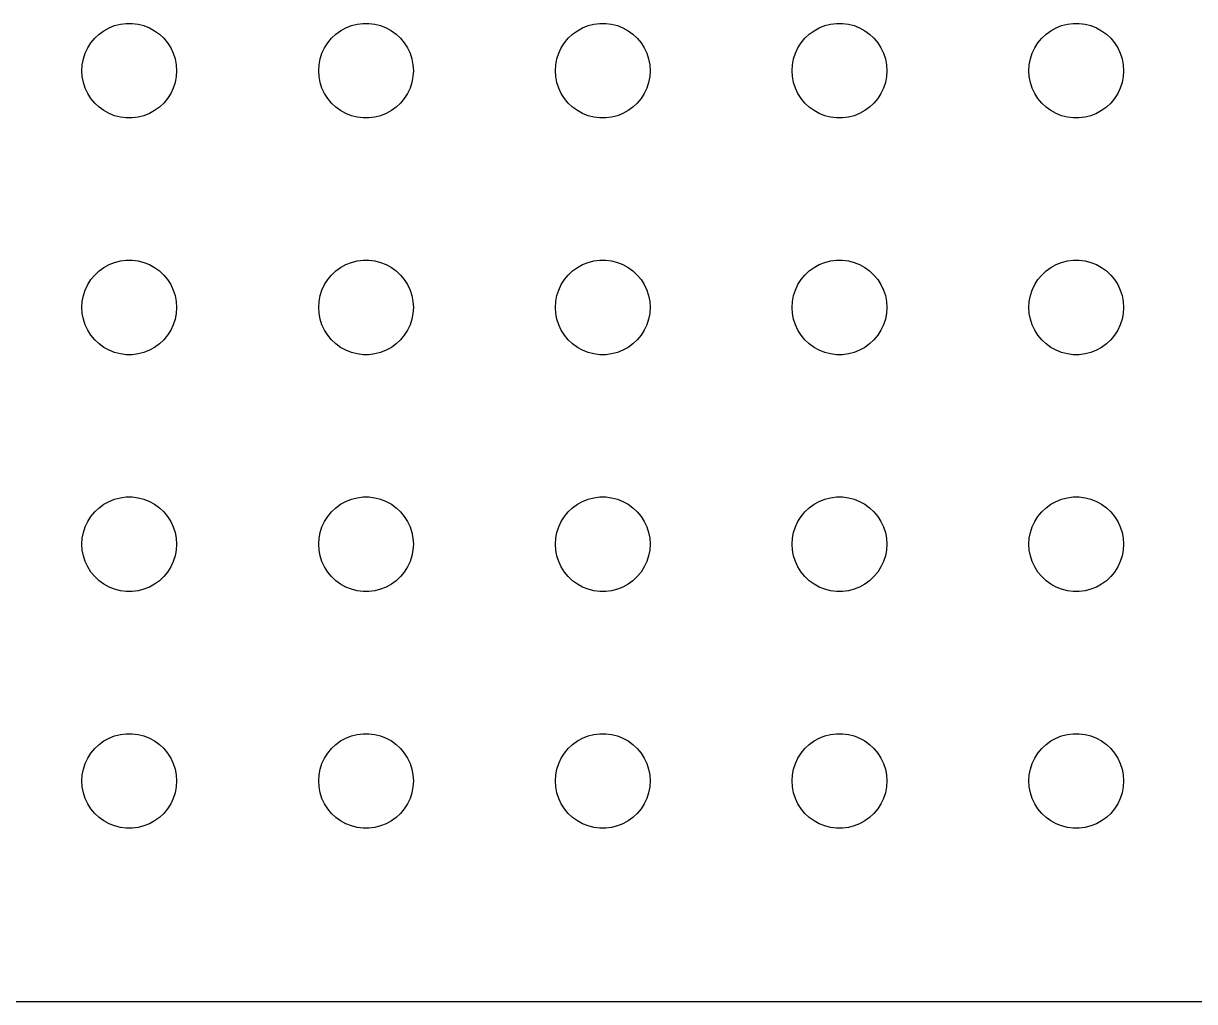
# Model space of a CAD drawing. Header units: metres. Extents: x -150 to 150, y -149 to 149.
# Drawn here: x -40.85 to -3.75, y -149.49 to -118.5 of the extents above; entities that cross this region are included whole.
import ezdxf

# ---------------------------------------------------------------- set-up
doc = ezdxf.new("R2010")
doc.units = ezdxf.units.M

msp = doc.modelspace()

# ---------------------------------------------------------------- linework, layer by layer
for p, q in [((-38.3037, -118.734), (-38.1387, -118.643)), ((-38.1387, -118.643), (-37.9635, -118.573)), ((-37.9635, -118.573), (-37.7811, -118.527)), ((-37.7811, -118.527), (-37.5942, -118.503)), ((-37.5942, -118.503), (-37.4058, -118.503)), ((-37.4058, -118.503), (-37.2189, -118.527)), ((-37.2189, -118.527), (-37.0365, -118.573)), ((-37.0365, -118.573), (-36.8613, -118.643)), ((-36.8613, -118.643), (-36.6963, -118.734)), ((-30.8037, -118.734), (-30.6387, -118.643)), ((-30.6387, -118.643), (-30.4635, -118.573)), ((-30.4635, -118.573), (-30.2811, -118.527)), ((-30.2811, -118.527), (-30.0942, -118.503)), ((-30.0942, -118.503), (-29.9058, -118.503)), ((-29.9058, -118.503), (-29.7189, -118.527)), ((-29.7189, -118.527), (-29.5365, -118.573)), ((-29.5365, -118.573), (-29.3613, -118.643)), ((-29.3613, -118.643), (-29.1963, -118.734)), ((-23.3037, -118.734), (-23.1387, -118.643)), ((-23.1387, -118.643), (-22.9635, -118.573)), ((-22.9635, -118.573), (-22.7811, -118.527)), ((-22.7811, -118.527), (-22.5942, -118.503)), ((-22.5942, -118.503), (-22.4058, -118.503)), ((-22.4058, -118.503), (-22.2189, -118.527)), ((-22.2189, -118.527), (-22.0365, -118.573)), ((-22.0365, -118.573), (-21.8613, -118.643)), ((-21.8613, -118.643), (-21.6963, -118.734)), ((-15.8037, -118.734), (-15.6387, -118.643)), ((-15.6387, -118.643), (-15.4635, -118.573)), ((-15.4635, -118.573), (-15.2811, -118.527)), ((-15.2811, -118.527), (-15.0942, -118.503)), ((-15.0942, -118.503), (-14.9058, -118.503)), ((-14.9058, -118.503), (-14.7189, -118.527)), ((-14.7189, -118.527), (-14.5365, -118.573)), ((-14.5365, -118.573), (-14.3613, -118.643)), ((-14.3613, -118.643), (-14.1963, -118.734)), ((-8.30373, -118.734), (-8.13866, -118.643)), ((-8.13866, -118.643), (-7.96352, -118.573)), ((-7.96352, -118.573), (-7.78107, -118.527)), ((-7.78107, -118.527), (-7.59418, -118.503)), ((-7.59418, -118.503), (-7.40581, -118.503)), ((-7.40581, -118.503), (-7.21892, -118.527)), ((-7.21892, -118.527), (-7.03647, -118.573)), ((-7.03647, -118.573), (-6.86133, -118.643)), ((-6.86133, -118.643), (-6.69626, -118.734)), ((-38.7135, -119.118), (-38.5934, -118.973)), ((-38.5934, -118.973), (-38.4561, -118.844)), ((-38.4561, -118.844), (-38.3037, -118.734)), ((-36.6963, -118.734), (-36.5439, -118.844)), ((-36.5439, -118.844), (-36.4065, -118.973)), ((-36.4065, -118.973), (-36.2865, -119.118)), ((-31.2135, -119.118), (-31.0934, -118.973)), ((-31.0934, -118.973), (-30.9561, -118.844)), ((-30.9561, -118.844), (-30.8037, -118.734)), ((-29.1963, -118.734), (-29.0439, -118.844)), ((-29.0439, -118.844), (-28.9065, -118.973)), ((-28.9065, -118.973), (-28.7865, -119.118)), ((-23.7135, -119.118), (-23.5934, -118.973)), ((-23.5934, -118.973), (-23.4561, -118.844)), ((-23.4561, -118.844), (-23.3037, -118.734)), ((-21.6963, -118.734), (-21.5439, -118.844)), ((-21.5439, -118.844), (-21.4065, -118.973)), ((-21.4065, -118.973), (-21.2865, -119.118)), ((-16.2135, -119.118), (-16.0934, -118.973)), ((-16.0934, -118.973), (-15.9561, -118.844)), ((-15.9561, -118.844), (-15.8037, -118.734)), ((-14.1963, -118.734), (-14.0439, -118.844)), ((-14.0439, -118.844), (-13.9065, -118.973)), ((-13.9065, -118.973), (-13.7865, -119.118)), ((-8.71352, -119.118), (-8.59344, -118.973)), ((-8.59344, -118.973), (-8.45613, -118.844)), ((-8.45613, -118.844), (-8.30373, -118.734)), ((-6.69626, -118.734), (-6.54385, -118.844)), ((-6.54385, -118.844), (-6.40654, -118.973)), ((-6.40654, -118.973), (-6.28647, -119.118)), ((-38.9529, -119.627), (-38.8947, -119.448)), ((-38.8947, -119.448), (-38.8145, -119.277)), ((-38.8145, -119.277), (-38.7135, -119.118)), ((-36.2865, -119.118), (-36.1855, -119.277)), ((-36.1855, -119.277), (-36.1053, -119.448)), ((-36.1053, -119.448), (-36.0471, -119.627)), ((-31.4529, -119.627), (-31.3947, -119.448)), ((-31.3947, -119.448), (-31.3145, -119.277)), ((-31.3145, -119.277), (-31.2135, -119.118)), ((-28.7865, -119.118), (-28.6855, -119.277)), ((-28.6855, -119.277), (-28.6053, -119.448)), ((-28.6053, -119.448), (-28.5471, -119.627)), ((-23.9529, -119.627), (-23.8947, -119.448)), ((-23.8947, -119.448), (-23.8145, -119.277)), ((-23.8145, -119.277), (-23.7135, -119.118)), ((-21.2865, -119.118), (-21.1855, -119.277)), ((-21.1855, -119.277), (-21.1053, -119.448)), ((-21.1053, -119.448), (-21.0471, -119.627)), ((-16.4529, -119.627), (-16.3947, -119.448)), ((-16.3947, -119.448), (-16.3145, -119.277)), ((-16.3145, -119.277), (-16.2135, -119.118)), ((-13.7865, -119.118), (-13.6855, -119.277)), ((-13.6855, -119.277), (-13.6053, -119.448)), ((-13.6053, -119.448), (-13.5471, -119.627)), ((-8.95287, -119.627), (-8.89465, -119.448)), ((-8.89465, -119.448), (-8.81445, -119.277)), ((-8.81445, -119.277), (-8.71352, -119.118)), ((-6.28647, -119.118), (-6.18553, -119.277)), ((-6.18553, -119.277), (-6.10533, -119.448)), ((-6.10533, -119.448), (-6.04712, -119.627)), ((-39, -120), (-38.9882, -119.812)), ((-38.9882, -119.812), (-38.9529, -119.627)), ((-36.0471, -119.627), (-36.0118, -119.812)), ((-36.0118, -119.812), (-36, -120)), ((-31.5, -120), (-31.4882, -119.812)), ((-31.4882, -119.812), (-31.4529, -119.627)), ((-28.5471, -119.627), (-28.5118, -119.812)), ((-28.5118, -119.812), (-28.5, -120)), ((-24, -120), (-23.9882, -119.812)), ((-23.9882, -119.812), (-23.9529, -119.627)), ((-21.0471, -119.627), (-21.0118, -119.812)), ((-21.0118, -119.812), (-21, -120)), ((-16.5, -120), (-16.4882, -119.812)), ((-16.4882, -119.812), (-16.4529, -119.627)), ((-13.5471, -119.627), (-13.5118, -119.812)), ((-13.5118, -119.812), (-13.5, -120)), ((-9, -120), (-8.98816, -119.812)), ((-8.98816, -119.812), (-8.95287, -119.627)), ((-6.04712, -119.627), (-6.01183, -119.812)), ((-6.01183, -119.812), (-6, -120)), ((-38.9882, -120.188), (-39, -120)), ((-38.9529, -120.373), (-38.9882, -120.188)), ((-36.0118, -120.188), (-36.0471, -120.373)), ((-36, -120), (-36.0118, -120.188)), ((-31.4882, -120.188), (-31.5, -120)), ((-31.4529, -120.373), (-31.4882, -120.188)), ((-28.5118, -120.188), (-28.5471, -120.373)), ((-28.5, -120), (-28.5118, -120.188)), ((-23.9882, -120.188), (-24, -120)), ((-23.9529, -120.373), (-23.9882, -120.188)), ((-21.0118, -120.188), (-21.0471, -120.373)), ((-21, -120), (-21.0118, -120.188)), ((-16.4882, -120.188), (-16.5, -120)), ((-16.4529, -120.373), (-16.4882, -120.188)), ((-13.5118, -120.188), (-13.5471, -120.373)), ((-13.5, -120), (-13.5118, -120.188)), ((-8.98816, -120.188), (-9, -120)), ((-8.95287, -120.373), (-8.98816, -120.188)), ((-6.01183, -120.188), (-6.04712, -120.373)), ((-6, -120), (-6.01183, -120.188)), ((-38.8947, -120.552), (-38.9529, -120.373)), ((-38.8145, -120.723), (-38.8947, -120.552)), ((-36.1053, -120.552), (-36.1855, -120.723)), ((-36.0471, -120.373), (-36.1053, -120.552)), ((-31.3947, -120.552), (-31.4529, -120.373)), ((-31.3145, -120.723), (-31.3947, -120.552)), ((-28.6053, -120.552), (-28.6855, -120.723)), ((-28.5471, -120.373), (-28.6053, -120.552)), ((-23.8947, -120.552), (-23.9529, -120.373)), ((-23.8145, -120.723), (-23.8947, -120.552)), ((-21.1053, -120.552), (-21.1855, -120.723)), ((-21.0471, -120.373), (-21.1053, -120.552)), ((-16.3947, -120.552), (-16.4529, -120.373)), ((-16.3145, -120.723), (-16.3947, -120.552)), ((-13.6053, -120.552), (-13.6855, -120.723)), ((-13.5471, -120.373), (-13.6053, -120.552)), ((-8.89465, -120.552), (-8.95287, -120.373)), ((-8.81445, -120.723), (-8.89465, -120.552)), ((-6.10533, -120.552), (-6.18553, -120.723)), ((-6.04712, -120.373), (-6.10533, -120.552)), ((-38.7135, -120.882), (-38.8145, -120.723)), ((-38.5934, -121.027), (-38.7135, -120.882)), ((-36.2865, -120.882), (-36.4065, -121.027)), ((-36.1855, -120.723), (-36.2865, -120.882)), ((-31.2135, -120.882), (-31.3145, -120.723)), ((-31.0934, -121.027), (-31.2135, -120.882)), ((-28.7865, -120.882), (-28.9065, -121.027)), ((-28.6855, -120.723), (-28.7865, -120.882)), ((-23.7135, -120.882), (-23.8145, -120.723)), ((-23.5934, -121.027), (-23.7135, -120.882)), ((-21.2865, -120.882), (-21.4065, -121.027)), ((-21.1855, -120.723), (-21.2865, -120.882)), ((-16.2135, -120.882), (-16.3145, -120.723)), ((-16.0934, -121.027), (-16.2135, -120.882)), ((-13.7865, -120.882), (-13.9065, -121.027)), ((-13.6855, -120.723), (-13.7865, -120.882)), ((-8.71352, -120.882), (-8.81445, -120.723)), ((-8.59344, -121.027), (-8.71352, -120.882)), ((-6.28647, -120.882), (-6.40654, -121.027)), ((-6.18553, -120.723), (-6.28647, -120.882)), ((-38.4561, -121.156), (-38.5934, -121.027)), ((-38.3037, -121.266), (-38.4561, -121.156)), ((-38.1387, -121.357), (-38.3037, -121.266)), ((-36.6963, -121.266), (-36.8613, -121.357)), ((-36.5439, -121.156), (-36.6963, -121.266)), ((-36.4065, -121.027), (-36.5439, -121.156)), ((-30.9561, -121.156), (-31.0934, -121.027)), ((-30.8037, -121.266), (-30.9561, -121.156)), ((-30.6387, -121.357), (-30.8037, -121.266)), ((-29.1963, -121.266), (-29.3613, -121.357)), ((-29.0439, -121.156), (-29.1963, -121.266)), ((-28.9065, -121.027), (-29.0439, -121.156)), ((-23.4561, -121.156), (-23.5934, -121.027)), ((-23.3037, -121.266), (-23.4561, -121.156)), ((-23.1387, -121.357), (-23.3037, -121.266)), ((-21.6963, -121.266), (-21.8613, -121.357)), ((-21.5439, -121.156), (-21.6963, -121.266)), ((-21.4065, -121.027), (-21.5439, -121.156)), ((-15.9561, -121.156), (-16.0934, -121.027)), ((-15.8037, -121.266), (-15.9561, -121.156)), ((-15.6387, -121.357), (-15.8037, -121.266)), ((-14.1963, -121.266), (-14.3613, -121.357)), ((-14.0439, -121.156), (-14.1963, -121.266)), ((-13.9065, -121.027), (-14.0439, -121.156)), ((-8.45613, -121.156), (-8.59344, -121.027)), ((-8.30373, -121.266), (-8.45613, -121.156)), ((-8.13866, -121.357), (-8.30373, -121.266)), ((-6.69626, -121.266), (-6.86133, -121.357)), ((-6.54385, -121.156), (-6.69626, -121.266)), ((-6.40654, -121.027), (-6.54385, -121.156)), ((-37.9635, -121.427), (-38.1387, -121.357)), ((-37.7811, -121.473), (-37.9635, -121.427)), ((-37.5942, -121.497), (-37.7811, -121.473)), ((-37.4058, -121.497), (-37.5942, -121.497)), ((-37.2189, -121.473), (-37.4058, -121.497)), ((-37.0365, -121.427), (-37.2189, -121.473)), ((-36.8613, -121.357), (-37.0365, -121.427)), ((-30.4635, -121.427), (-30.6387, -121.357)), ((-30.2811, -121.473), (-30.4635, -121.427)), ((-30.0942, -121.497), (-30.2811, -121.473)), ((-29.9058, -121.497), (-30.0942, -121.497)), ((-29.7189, -121.473), (-29.9058, -121.497)), ((-29.5365, -121.427), (-29.7189, -121.473)), ((-29.3613, -121.357), (-29.5365, -121.427)), ((-22.9635, -121.427), (-23.1387, -121.357)), ((-22.7811, -121.473), (-22.9635, -121.427)), ((-22.5942, -121.497), (-22.7811, -121.473)), ((-22.4058, -121.497), (-22.5942, -121.497)), ((-22.2189, -121.473), (-22.4058, -121.497)), ((-22.0365, -121.427), (-22.2189, -121.473)), ((-21.8613, -121.357), (-22.0365, -121.427)), ((-15.4635, -121.427), (-15.6387, -121.357)), ((-15.2811, -121.473), (-15.4635, -121.427)), ((-15.0942, -121.497), (-15.2811, -121.473)), ((-14.9058, -121.497), (-15.0942, -121.497)), ((-14.7189, -121.473), (-14.9058, -121.497)), ((-14.5365, -121.427), (-14.7189, -121.473)), ((-14.3613, -121.357), (-14.5365, -121.427)), ((-7.96352, -121.427), (-8.13866, -121.357)), ((-7.78107, -121.473), (-7.96352, -121.427)), ((-7.59418, -121.497), (-7.78107, -121.473)), ((-7.40581, -121.497), (-7.59418, -121.497)), ((-7.21892, -121.473), (-7.40581, -121.497)), ((-7.03647, -121.427), (-7.21892, -121.473)), ((-6.86133, -121.357), (-7.03647, -121.427)), ((-38.3037, -126.234), (-38.1387, -126.143)), ((-38.1387, -126.143), (-37.9635, -126.073)), ((-37.9635, -126.073), (-37.7811, -126.027)), ((-37.7811, -126.027), (-37.5942, -126.003)), ((-37.5942, -126.003), (-37.4058, -126.003)), ((-37.4058, -126.003), (-37.2189, -126.027)), ((-37.2189, -126.027), (-37.0365, -126.073)), ((-37.0365, -126.073), (-36.8613, -126.143)), ((-36.8613, -126.143), (-36.6963, -126.234)), ((-30.8037, -126.234), (-30.6387, -126.143)), ((-30.6387, -126.143), (-30.4635, -126.073)), ((-30.4635, -126.073), (-30.2811, -126.027)), ((-30.2811, -126.027), (-30.0942, -126.003)), ((-30.0942, -126.003), (-29.9058, -126.003)), ((-29.9058, -126.003), (-29.7189, -126.027)), ((-29.7189, -126.027), (-29.5365, -126.073)), ((-29.5365, -126.073), (-29.3613, -126.143)), ((-29.3613, -126.143), (-29.1963, -126.234)), ((-23.3037, -126.234), (-23.1387, -126.143)), ((-23.1387, -126.143), (-22.9635, -126.073)), ((-22.9635, -126.073), (-22.7811, -126.027)), ((-22.7811, -126.027), (-22.5942, -126.003)), ((-22.5942, -126.003), (-22.4058, -126.003)), ((-22.4058, -126.003), (-22.2189, -126.027)), ((-22.2189, -126.027), (-22.0365, -126.073)), ((-22.0365, -126.073), (-21.8613, -126.143)), ((-21.8613, -126.143), (-21.6963, -126.234)), ((-15.8037, -126.234), (-15.6387, -126.143)), ((-15.6387, -126.143), (-15.4635, -126.073)), ((-15.4635, -126.073), (-15.2811, -126.027)), ((-15.2811, -126.027), (-15.0942, -126.003)), ((-15.0942, -126.003), (-14.9058, -126.003)), ((-14.9058, -126.003), (-14.7189, -126.027)), ((-14.7189, -126.027), (-14.5365, -126.073)), ((-14.5365, -126.073), (-14.3613, -126.143)), ((-14.3613, -126.143), (-14.1963, -126.234)), ((-8.30373, -126.234), (-8.13866, -126.143)), ((-8.13866, -126.143), (-7.96352, -126.073)), ((-7.96352, -126.073), (-7.78107, -126.027)), ((-7.78107, -126.027), (-7.59418, -126.003)), ((-7.59418, -126.003), (-7.40581, -126.003)), ((-7.40581, -126.003), (-7.21892, -126.027)), ((-7.21892, -126.027), (-7.03647, -126.073)), ((-7.03647, -126.073), (-6.86133, -126.143)), ((-6.86133, -126.143), (-6.69626, -126.234)), ((-38.7135, -126.618), (-38.5934, -126.473)), ((-38.5934, -126.473), (-38.4561, -126.344)), ((-38.4561, -126.344), (-38.3037, -126.234)), ((-36.6963, -126.234), (-36.5439, -126.344)), ((-36.5439, -126.344), (-36.4065, -126.473)), ((-36.4065, -126.473), (-36.2865, -126.618)), ((-31.2135, -126.618), (-31.0934, -126.473)), ((-31.0934, -126.473), (-30.9561, -126.344)), ((-30.9561, -126.344), (-30.8037, -126.234)), ((-29.1963, -126.234), (-29.0439, -126.344)), ((-29.0439, -126.344), (-28.9065, -126.473)), ((-28.9065, -126.473), (-28.7865, -126.618)), ((-23.7135, -126.618), (-23.5934, -126.473)), ((-23.5934, -126.473), (-23.4561, -126.344)), ((-23.4561, -126.344), (-23.3037, -126.234)), ((-21.6963, -126.234), (-21.5439, -126.344)), ((-21.5439, -126.344), (-21.4065, -126.473)), ((-21.4065, -126.473), (-21.2865, -126.618)), ((-16.2135, -126.618), (-16.0934, -126.473)), ((-16.0934, -126.473), (-15.9561, -126.344)), ((-15.9561, -126.344), (-15.8037, -126.234)), ((-14.1963, -126.234), (-14.0439, -126.344)), ((-14.0439, -126.344), (-13.9065, -126.473)), ((-13.9065, -126.473), (-13.7865, -126.618)), ((-8.71352, -126.618), (-8.59344, -126.473)), ((-8.59344, -126.473), (-8.45613, -126.344)), ((-8.45613, -126.344), (-8.30373, -126.234)), ((-6.69626, -126.234), (-6.54385, -126.344)), ((-6.54385, -126.344), (-6.40654, -126.473)), ((-6.40654, -126.473), (-6.28647, -126.618)), ((-38.8947, -126.948), (-38.8145, -126.777)), ((-38.8145, -126.777), (-38.7135, -126.618)), ((-36.2865, -126.618), (-36.1855, -126.777)), ((-36.1855, -126.777), (-36.1053, -126.948)), ((-31.3947, -126.948), (-31.3145, -126.777)), ((-31.3145, -126.777), (-31.2135, -126.618)), ((-28.7865, -126.618), (-28.6855, -126.777)), ((-28.6855, -126.777), (-28.6053, -126.948)), ((-23.8947, -126.948), (-23.8145, -126.777)), ((-23.8145, -126.777), (-23.7135, -126.618)), ((-21.2865, -126.618), (-21.1855, -126.777)), ((-21.1855, -126.777), (-21.1053, -126.948)), ((-16.3947, -126.948), (-16.3145, -126.777)), ((-16.3145, -126.777), (-16.2135, -126.618)), ((-13.7865, -126.618), (-13.6855, -126.777)), ((-13.6855, -126.777), (-13.6053, -126.948)), ((-8.89465, -126.948), (-8.81445, -126.777)), ((-8.81445, -126.777), (-8.71352, -126.618)), ((-6.28647, -126.618), (-6.18553, -126.777)), ((-6.18553, -126.777), (-6.10533, -126.948)), ((-38.9882, -127.312), (-38.9529, -127.127)), ((-38.9529, -127.127), (-38.8947, -126.948)), ((-36.1053, -126.948), (-36.0471, -127.127)), ((-36.0471, -127.127), (-36.0118, -127.312)), ((-31.4882, -127.312), (-31.4529, -127.127)), ((-31.4529, -127.127), (-31.3947, -126.948)), ((-28.6053, -126.948), (-28.5471, -127.127)), ((-28.5471, -127.127), (-28.5118, -127.312)), ((-23.9882, -127.312), (-23.9529, -127.127)), ((-23.9529, -127.127), (-23.8947, -126.948)), ((-21.1053, -126.948), (-21.0471, -127.127)), ((-21.0471, -127.127), (-21.0118, -127.312)), ((-16.4882, -127.312), (-16.4529, -127.127)), ((-16.4529, -127.127), (-16.3947, -126.948)), ((-13.6053, -126.948), (-13.5471, -127.127)), ((-13.5471, -127.127), (-13.5118, -127.312)), ((-8.98816, -127.312), (-8.95287, -127.127)), ((-8.95287, -127.127), (-8.89465, -126.948)), ((-6.10533, -126.948), (-6.04712, -127.127)), ((-6.04712, -127.127), (-6.01183, -127.312)), ((-39, -127.5), (-38.9882, -127.312)), ((-38.9882, -127.688), (-39, -127.5)), ((-36.0118, -127.312), (-36, -127.5)), ((-36, -127.5), (-36.0118, -127.688)), ((-31.5, -127.5), (-31.4882, -127.312)), ((-31.4882, -127.688), (-31.5, -127.5)), ((-28.5118, -127.312), (-28.5, -127.5)), ((-28.5, -127.5), (-28.5118, -127.688)), ((-24, -127.5), (-23.9882, -127.312)), ((-23.9882, -127.688), (-24, -127.5)), ((-21.0118, -127.312), (-21, -127.5)), ((-21, -127.5), (-21.0118, -127.688)), ((-16.5, -127.5), (-16.4882, -127.312)), ((-16.4882, -127.688), (-16.5, -127.5)), ((-13.5118, -127.312), (-13.5, -127.5)), ((-13.5, -127.5), (-13.5118, -127.688)), ((-9, -127.5), (-8.98816, -127.312)), ((-8.98816, -127.688), (-9, -127.5)), ((-6.01183, -127.312), (-6, -127.5)), ((-6, -127.5), (-6.01183, -127.688)), ((-38.9529, -127.873), (-38.9882, -127.688)), ((-38.8947, -128.052), (-38.9529, -127.873)), ((-36.0471, -127.873), (-36.1053, -128.052)), ((-36.0118, -127.688), (-36.0471, -127.873)), ((-31.4529, -127.873), (-31.4882, -127.688)), ((-31.3947, -128.052), (-31.4529, -127.873)), ((-28.5471, -127.873), (-28.6053, -128.052)), ((-28.5118, -127.688), (-28.5471, -127.873)), ((-23.9529, -127.873), (-23.9882, -127.688)), ((-23.8947, -128.052), (-23.9529, -127.873)), ((-21.0471, -127.873), (-21.1053, -128.052)), ((-21.0118, -127.688), (-21.0471, -127.873)), ((-16.4529, -127.873), (-16.4882, -127.688)), ((-16.3947, -128.052), (-16.4529, -127.873)), ((-13.5471, -127.873), (-13.6053, -128.052)), ((-13.5118, -127.688), (-13.5471, -127.873)), ((-8.95287, -127.873), (-8.98816, -127.688)), ((-8.89465, -128.052), (-8.95287, -127.873)), ((-6.04712, -127.873), (-6.10533, -128.052)), ((-6.01183, -127.688), (-6.04712, -127.873)), ((-38.8145, -128.223), (-38.8947, -128.052)), ((-38.7135, -128.382), (-38.8145, -128.223)), ((-36.1855, -128.223), (-36.2865, -128.382)), ((-36.1053, -128.052), (-36.1855, -128.223)), ((-31.3145, -128.223), (-31.3947, -128.052)), ((-31.2135, -128.382), (-31.3145, -128.223)), ((-28.6855, -128.223), (-28.7865, -128.382)), ((-28.6053, -128.052), (-28.6855, -128.223)), ((-23.8145, -128.223), (-23.8947, -128.052)), ((-23.7135, -128.382), (-23.8145, -128.223)), ((-21.1855, -128.223), (-21.2865, -128.382)), ((-21.1053, -128.052), (-21.1855, -128.223)), ((-16.3145, -128.223), (-16.3947, -128.052)), ((-16.2135, -128.382), (-16.3145, -128.223)), ((-13.6855, -128.223), (-13.7865, -128.382)), ((-13.6053, -128.052), (-13.6855, -128.223)), ((-8.81445, -128.223), (-8.89465, -128.052)), ((-8.71352, -128.382), (-8.81445, -128.223)), ((-6.18553, -128.223), (-6.28647, -128.382)), ((-6.10533, -128.052), (-6.18553, -128.223)), ((-38.5934, -128.527), (-38.7135, -128.382)), ((-38.4561, -128.656), (-38.5934, -128.527)), ((-38.3037, -128.766), (-38.4561, -128.656)), ((-36.5439, -128.656), (-36.6963, -128.766)), ((-36.4065, -128.527), (-36.5439, -128.656)), ((-36.2865, -128.382), (-36.4065, -128.527)), ((-31.0934, -128.527), (-31.2135, -128.382)), ((-30.9561, -128.656), (-31.0934, -128.527)), ((-30.8037, -128.766), (-30.9561, -128.656)), ((-29.0439, -128.656), (-29.1963, -128.766)), ((-28.9065, -128.527), (-29.0439, -128.656)), ((-28.7865, -128.382), (-28.9065, -128.527)), ((-23.5934, -128.527), (-23.7135, -128.382)), ((-23.4561, -128.656), (-23.5934, -128.527)), ((-23.3037, -128.766), (-23.4561, -128.656)), ((-21.5439, -128.656), (-21.6963, -128.766)), ((-21.4065, -128.527), (-21.5439, -128.656)), ((-21.2865, -128.382), (-21.4065, -128.527)), ((-16.0934, -128.527), (-16.2135, -128.382)), ((-15.9561, -128.656), (-16.0934, -128.527)), ((-15.8037, -128.766), (-15.9561, -128.656)), ((-14.0439, -128.656), (-14.1963, -128.766)), ((-13.9065, -128.527), (-14.0439, -128.656)), ((-13.7865, -128.382), (-13.9065, -128.527)), ((-8.59344, -128.527), (-8.71352, -128.382)), ((-8.45613, -128.656), (-8.59344, -128.527)), ((-8.30373, -128.766), (-8.45613, -128.656)), ((-6.54385, -128.656), (-6.69626, -128.766)), ((-6.40654, -128.527), (-6.54385, -128.656)), ((-6.28647, -128.382), (-6.40654, -128.527)), ((-38.1387, -128.857), (-38.3037, -128.766)), ((-37.9635, -128.927), (-38.1387, -128.857)), ((-37.7811, -128.973), (-37.9635, -128.927)), ((-37.5942, -128.997), (-37.7811, -128.973)), ((-37.4058, -128.997), (-37.5942, -128.997)), ((-37.2189, -128.973), (-37.4058, -128.997)), ((-37.0365, -128.927), (-37.2189, -128.973)), ((-36.8613, -128.857), (-37.0365, -128.927)), ((-36.6963, -128.766), (-36.8613, -128.857)), ((-30.6387, -128.857), (-30.8037, -128.766)), ((-30.4635, -128.927), (-30.6387, -128.857)), ((-30.2811, -128.973), (-30.4635, -128.927)), ((-30.0942, -128.997), (-30.2811, -128.973)), ((-29.9058, -128.997), (-30.0942, -128.997)), ((-29.7189, -128.973), (-29.9058, -128.997)), ((-29.5365, -128.927), (-29.7189, -128.973)), ((-29.3613, -128.857), (-29.5365, -128.927)), ((-29.1963, -128.766), (-29.3613, -128.857)), ((-23.1387, -128.857), (-23.3037, -128.766)), ((-22.9635, -128.927), (-23.1387, -128.857)), ((-22.7811, -128.973), (-22.9635, -128.927)), ((-22.5942, -128.997), (-22.7811, -128.973)), ((-22.4058, -128.997), (-22.5942, -128.997)), ((-22.2189, -128.973), (-22.4058, -128.997)), ((-22.0365, -128.927), (-22.2189, -128.973)), ((-21.8613, -128.857), (-22.0365, -128.927)), ((-21.6963, -128.766), (-21.8613, -128.857)), ((-15.6387, -128.857), (-15.8037, -128.766)), ((-15.4635, -128.927), (-15.6387, -128.857)), ((-15.2811, -128.973), (-15.4635, -128.927)), ((-15.0942, -128.997), (-15.2811, -128.973)), ((-14.9058, -128.997), (-15.0942, -128.997)), ((-14.7189, -128.973), (-14.9058, -128.997)), ((-14.5365, -128.927), (-14.7189, -128.973)), ((-14.3613, -128.857), (-14.5365, -128.927)), ((-14.1963, -128.766), (-14.3613, -128.857)), ((-8.13866, -128.857), (-8.30373, -128.766)), ((-7.96352, -128.927), (-8.13866, -128.857)), ((-7.78107, -128.973), (-7.96352, -128.927)), ((-7.59418, -128.997), (-7.78107, -128.973)), ((-7.40581, -128.997), (-7.59418, -128.997)), ((-7.21892, -128.973), (-7.40581, -128.997)), ((-7.03647, -128.927), (-7.21892, -128.973)), ((-6.86133, -128.857), (-7.03647, -128.927)), ((-6.69626, -128.766), (-6.86133, -128.857)), ((-38.1387, -133.643), (-37.9635, -133.573)), ((-37.9635, -133.573), (-37.7811, -133.527)), ((-37.7811, -133.527), (-37.5942, -133.503)), ((-37.5942, -133.503), (-37.4058, -133.503)), ((-37.4058, -133.503), (-37.2189, -133.527)), ((-37.2189, -133.527), (-37.0365, -133.573)), ((-37.0365, -133.573), (-36.8613, -133.643)), ((-30.6387, -133.643), (-30.4635, -133.573)), ((-30.4635, -133.573), (-30.2811, -133.527)), ((-30.2811, -133.527), (-30.0942, -133.503)), ((-30.0942, -133.503), (-29.9058, -133.503)), ((-29.9058, -133.503), (-29.7189, -133.527)), ((-29.7189, -133.527), (-29.5365, -133.573)), ((-29.5365, -133.573), (-29.3613, -133.643)), ((-23.1387, -133.643), (-22.9635, -133.573)), ((-22.9635, -133.573), (-22.7811, -133.527)), ((-22.7811, -133.527), (-22.5942, -133.503)), ((-22.5942, -133.503), (-22.4058, -133.503)), ((-22.4058, -133.503), (-22.2189, -133.527)), ((-22.2189, -133.527), (-22.0365, -133.573)), ((-22.0365, -133.573), (-21.8613, -133.643)), ((-15.6387, -133.643), (-15.4635, -133.573)), ((-15.4635, -133.573), (-15.2811, -133.527)), ((-15.2811, -133.527), (-15.0942, -133.503)), ((-15.0942, -133.503), (-14.9058, -133.503)), ((-14.9058, -133.503), (-14.7189, -133.527)), ((-14.7189, -133.527), (-14.5365, -133.573)), ((-14.5365, -133.573), (-14.3613, -133.643)), ((-8.13866, -133.643), (-7.96352, -133.573)), ((-7.96352, -133.573), (-7.78107, -133.527)), ((-7.78107, -133.527), (-7.59418, -133.503)), ((-7.59418, -133.503), (-7.40581, -133.503)), ((-7.40581, -133.503), (-7.21892, -133.527)), ((-7.21892, -133.527), (-7.03647, -133.573)), ((-7.03647, -133.573), (-6.86133, -133.643)), ((-38.5934, -133.973), (-38.4561, -133.844)), ((-38.4561, -133.844), (-38.3037, -133.734)), ((-38.3037, -133.734), (-38.1387, -133.643)), ((-36.8613, -133.643), (-36.6963, -133.734)), ((-36.6963, -133.734), (-36.5439, -133.844)), ((-36.5439, -133.844), (-36.4065, -133.973)), ((-31.0934, -133.973), (-30.9561, -133.844)), ((-30.9561, -133.844), (-30.8037, -133.734)), ((-30.8037, -133.734), (-30.6387, -133.643)), ((-29.3613, -133.643), (-29.1963, -133.734)), ((-29.1963, -133.734), (-29.0439, -133.844)), ((-29.0439, -133.844), (-28.9065, -133.973)), ((-23.5934, -133.973), (-23.4561, -133.844)), ((-23.4561, -133.844), (-23.3037, -133.734)), ((-23.3037, -133.734), (-23.1387, -133.643)), ((-21.8613, -133.643), (-21.6963, -133.734)), ((-21.6963, -133.734), (-21.5439, -133.844)), ((-21.5439, -133.844), (-21.4065, -133.973)), ((-16.0934, -133.973), (-15.9561, -133.844)), ((-15.9561, -133.844), (-15.8037, -133.734)), ((-15.8037, -133.734), (-15.6387, -133.643)), ((-14.3613, -133.643), (-14.1963, -133.734)), ((-14.1963, -133.734), (-14.0439, -133.844)), ((-14.0439, -133.844), (-13.9065, -133.973)), ((-8.59344, -133.973), (-8.45613, -133.844)), ((-8.45613, -133.844), (-8.30373, -133.734)), ((-8.30373, -133.734), (-8.13866, -133.643)), ((-6.86133, -133.643), (-6.69626, -133.734)), ((-6.69626, -133.734), (-6.54385, -133.844)), ((-6.54385, -133.844), (-6.40654, -133.973)), ((-38.8947, -134.448), (-38.8145, -134.277)), ((-38.8145, -134.277), (-38.7135, -134.118)), ((-38.7135, -134.118), (-38.5934, -133.973)), ((-36.4065, -133.973), (-36.2865, -134.118)), ((-36.2865, -134.118), (-36.1855, -134.277)), ((-36.1855, -134.277), (-36.1053, -134.448)), ((-31.3947, -134.448), (-31.3145, -134.277)), ((-31.3145, -134.277), (-31.2135, -134.118)), ((-31.2135, -134.118), (-31.0934, -133.973)), ((-28.9065, -133.973), (-28.7865, -134.118)), ((-28.7865, -134.118), (-28.6855, -134.277)), ((-28.6855, -134.277), (-28.6053, -134.448)), ((-23.8947, -134.448), (-23.8145, -134.277)), ((-23.8145, -134.277), (-23.7135, -134.118)), ((-23.7135, -134.118), (-23.5934, -133.973)), ((-21.4065, -133.973), (-21.2865, -134.118)), ((-21.2865, -134.118), (-21.1855, -134.277)), ((-21.1855, -134.277), (-21.1053, -134.448)), ((-16.3947, -134.448), (-16.3145, -134.277)), ((-16.3145, -134.277), (-16.2135, -134.118)), ((-16.2135, -134.118), (-16.0934, -133.973)), ((-13.9065, -133.973), (-13.7865, -134.118)), ((-13.7865, -134.118), (-13.6855, -134.277)), ((-13.6855, -134.277), (-13.6053, -134.448)), ((-8.89465, -134.448), (-8.81445, -134.277)), ((-8.81445, -134.277), (-8.71352, -134.118)), ((-8.71352, -134.118), (-8.59344, -133.973)), ((-6.40654, -133.973), (-6.28647, -134.118)), ((-6.28647, -134.118), (-6.18553, -134.277)), ((-6.18553, -134.277), (-6.10533, -134.448)), ((-38.9882, -134.812), (-38.9529, -134.627)), ((-38.9529, -134.627), (-38.8947, -134.448)), ((-36.1053, -134.448), (-36.0471, -134.627)), ((-36.0471, -134.627), (-36.0118, -134.812)), ((-31.4882, -134.812), (-31.4529, -134.627)), ((-31.4529, -134.627), (-31.3947, -134.448)), ((-28.6053, -134.448), (-28.5471, -134.627)), ((-28.5471, -134.627), (-28.5118, -134.812)), ((-23.9882, -134.812), (-23.9529, -134.627)), ((-23.9529, -134.627), (-23.8947, -134.448)), ((-21.1053, -134.448), (-21.0471, -134.627)), ((-21.0471, -134.627), (-21.0118, -134.812)), ((-16.4882, -134.812), (-16.4529, -134.627)), ((-16.4529, -134.627), (-16.3947, -134.448)), ((-13.6053, -134.448), (-13.5471, -134.627)), ((-13.5471, -134.627), (-13.5118, -134.812)), ((-8.98816, -134.812), (-8.95287, -134.627)), ((-8.95287, -134.627), (-8.89465, -134.448)), ((-6.10533, -134.448), (-6.04712, -134.627)), ((-6.04712, -134.627), (-6.01183, -134.812)), ((-39, -135), (-38.9882, -134.812)), ((-38.9882, -135.188), (-39, -135)), ((-36.0118, -134.812), (-36, -135)), ((-36, -135), (-36.0118, -135.188)), ((-31.5, -135), (-31.4882, -134.812)), ((-31.4882, -135.188), (-31.5, -135)), ((-28.5118, -134.812), (-28.5, -135)), ((-28.5, -135), (-28.5118, -135.188)), ((-24, -135), (-23.9882, -134.812)), ((-23.9882, -135.188), (-24, -135)), ((-21.0118, -134.812), (-21, -135)), ((-21, -135), (-21.0118, -135.188)), ((-16.5, -135), (-16.4882, -134.812)), ((-16.4882, -135.188), (-16.5, -135)), ((-13.5118, -134.812), (-13.5, -135)), ((-13.5, -135), (-13.5118, -135.188)), ((-9, -135), (-8.98816, -134.812)), ((-8.98816, -135.188), (-9, -135)), ((-6.01183, -134.812), (-6, -135)), ((-6, -135), (-6.01183, -135.188)), ((-38.9529, -135.373), (-38.9882, -135.188)), ((-38.8947, -135.552), (-38.9529, -135.373)), ((-36.0471, -135.373), (-36.1053, -135.552)), ((-36.0118, -135.188), (-36.0471, -135.373)), ((-31.4529, -135.373), (-31.4882, -135.188)), ((-31.3947, -135.552), (-31.4529, -135.373)), ((-28.5471, -135.373), (-28.6053, -135.552)), ((-28.5118, -135.188), (-28.5471, -135.373)), ((-23.9529, -135.373), (-23.9882, -135.188)), ((-23.8947, -135.552), (-23.9529, -135.373)), ((-21.0471, -135.373), (-21.1053, -135.552)), ((-21.0118, -135.188), (-21.0471, -135.373)), ((-16.4529, -135.373), (-16.4882, -135.188)), ((-16.3947, -135.552), (-16.4529, -135.373)), ((-13.5471, -135.373), (-13.6053, -135.552)), ((-13.5118, -135.188), (-13.5471, -135.373)), ((-8.95287, -135.373), (-8.98816, -135.188)), ((-8.89465, -135.552), (-8.95287, -135.373)), ((-6.04712, -135.373), (-6.10533, -135.552)), ((-6.01183, -135.188), (-6.04712, -135.373)), ((-38.8145, -135.723), (-38.8947, -135.552)), ((-38.7135, -135.882), (-38.8145, -135.723)), ((-36.1855, -135.723), (-36.2865, -135.882)), ((-36.1053, -135.552), (-36.1855, -135.723)), ((-31.3145, -135.723), (-31.3947, -135.552)), ((-31.2135, -135.882), (-31.3145, -135.723)), ((-28.6855, -135.723), (-28.7865, -135.882)), ((-28.6053, -135.552), (-28.6855, -135.723)), ((-23.8145, -135.723), (-23.8947, -135.552)), ((-23.7135, -135.882), (-23.8145, -135.723)), ((-21.1855, -135.723), (-21.2865, -135.882)), ((-21.1053, -135.552), (-21.1855, -135.723)), ((-16.3145, -135.723), (-16.3947, -135.552)), ((-16.2135, -135.882), (-16.3145, -135.723)), ((-13.6855, -135.723), (-13.7865, -135.882)), ((-13.6053, -135.552), (-13.6855, -135.723)), ((-8.81445, -135.723), (-8.89465, -135.552)), ((-8.71352, -135.882), (-8.81445, -135.723)), ((-6.18553, -135.723), (-6.28647, -135.882)), ((-6.10533, -135.552), (-6.18553, -135.723)), ((-38.5934, -136.027), (-38.7135, -135.882)), ((-38.4561, -136.156), (-38.5934, -136.027)), ((-38.3037, -136.266), (-38.4561, -136.156)), ((-36.5439, -136.156), (-36.6963, -136.266)), ((-36.4065, -136.027), (-36.5439, -136.156)), ((-36.2865, -135.882), (-36.4065, -136.027)), ((-31.0934, -136.027), (-31.2135, -135.882)), ((-30.9561, -136.156), (-31.0934, -136.027)), ((-30.8037, -136.266), (-30.9561, -136.156)), ((-29.0439, -136.156), (-29.1963, -136.266)), ((-28.9065, -136.027), (-29.0439, -136.156)), ((-28.7865, -135.882), (-28.9065, -136.027)), ((-23.5934, -136.027), (-23.7135, -135.882)), ((-23.4561, -136.156), (-23.5934, -136.027)), ((-23.3037, -136.266), (-23.4561, -136.156)), ((-21.5439, -136.156), (-21.6963, -136.266)), ((-21.4065, -136.027), (-21.5439, -136.156)), ((-21.2865, -135.882), (-21.4065, -136.027)), ((-16.0934, -136.027), (-16.2135, -135.882)), ((-15.9561, -136.156), (-16.0934, -136.027)), ((-15.8037, -136.266), (-15.9561, -136.156)), ((-14.0439, -136.156), (-14.1963, -136.266)), ((-13.9065, -136.027), (-14.0439, -136.156)), ((-13.7865, -135.882), (-13.9065, -136.027)), ((-8.59344, -136.027), (-8.71352, -135.882)), ((-8.45613, -136.156), (-8.59344, -136.027)), ((-8.30373, -136.266), (-8.45613, -136.156)), ((-6.54385, -136.156), (-6.69626, -136.266)), ((-6.40654, -136.027), (-6.54385, -136.156)), ((-6.28647, -135.882), (-6.40654, -136.027)), ((-38.1387, -136.357), (-38.3037, -136.266)), ((-37.9635, -136.427), (-38.1387, -136.357)), ((-37.7811, -136.473), (-37.9635, -136.427)), ((-37.5942, -136.497), (-37.7811, -136.473)), ((-37.4058, -136.497), (-37.5942, -136.497)), ((-37.2189, -136.473), (-37.4058, -136.497)), ((-37.0365, -136.427), (-37.2189, -136.473)), ((-36.8613, -136.357), (-37.0365, -136.427)), ((-36.6963, -136.266), (-36.8613, -136.357)), ((-30.6387, -136.357), (-30.8037, -136.266)), ((-30.4635, -136.427), (-30.6387, -136.357)), ((-30.2811, -136.473), (-30.4635, -136.427)), ((-30.0942, -136.497), (-30.2811, -136.473)), ((-29.9058, -136.497), (-30.0942, -136.497)), ((-29.7189, -136.473), (-29.9058, -136.497)), ((-29.5365, -136.427), (-29.7189, -136.473)), ((-29.3613, -136.357), (-29.5365, -136.427)), ((-29.1963, -136.266), (-29.3613, -136.357)), ((-23.1387, -136.357), (-23.3037, -136.266)), ((-22.9635, -136.427), (-23.1387, -136.357)), ((-22.7811, -136.473), (-22.9635, -136.427)), ((-22.5942, -136.497), (-22.7811, -136.473)), ((-22.4058, -136.497), (-22.5942, -136.497)), ((-22.2189, -136.473), (-22.4058, -136.497)), ((-22.0365, -136.427), (-22.2189, -136.473)), ((-21.8613, -136.357), (-22.0365, -136.427)), ((-21.6963, -136.266), (-21.8613, -136.357)), ((-15.6387, -136.357), (-15.8037, -136.266)), ((-15.4635, -136.427), (-15.6387, -136.357)), ((-15.2811, -136.473), (-15.4635, -136.427)), ((-15.0942, -136.497), (-15.2811, -136.473)), ((-14.9058, -136.497), (-15.0942, -136.497)), ((-14.7189, -136.473), (-14.9058, -136.497)), ((-14.5365, -136.427), (-14.7189, -136.473)), ((-14.3613, -136.357), (-14.5365, -136.427)), ((-14.1963, -136.266), (-14.3613, -136.357)), ((-8.13866, -136.357), (-8.30373, -136.266)), ((-7.96352, -136.427), (-8.13866, -136.357)), ((-7.78107, -136.473), (-7.96352, -136.427)), ((-7.59418, -136.497), (-7.78107, -136.473)), ((-7.40581, -136.497), (-7.59418, -136.497)), ((-7.21892, -136.473), (-7.40581, -136.497)), ((-7.03647, -136.427), (-7.21892, -136.473)), ((-6.86133, -136.357), (-7.03647, -136.427)), ((-6.69626, -136.266), (-6.86133, -136.357)), ((-38.5934, -141.473), (-38.4561, -141.344)), ((-38.4561, -141.344), (-38.3037, -141.234)), ((-38.3037, -141.234), (-38.1387, -141.143)), ((-38.1387, -141.143), (-37.9635, -141.073)), ((-37.9635, -141.073), (-37.7811, -141.027)), ((-37.7811, -141.027), (-37.5942, -141.003)), ((-37.5942, -141.003), (-37.4058, -141.003)), ((-37.4058, -141.003), (-37.2189, -141.027)), ((-37.2189, -141.027), (-37.0365, -141.073)), ((-37.0365, -141.073), (-36.8613, -141.143)), ((-36.8613, -141.143), (-36.6963, -141.234)), ((-36.6963, -141.234), (-36.5439, -141.344)), ((-36.5439, -141.344), (-36.4065, -141.473)), ((-31.0934, -141.473), (-30.9561, -141.344)), ((-30.9561, -141.344), (-30.8037, -141.234)), ((-30.8037, -141.234), (-30.6387, -141.143)), ((-30.6387, -141.143), (-30.4635, -141.073)), ((-30.4635, -141.073), (-30.2811, -141.027)), ((-30.2811, -141.027), (-30.0942, -141.003)), ((-30.0942, -141.003), (-29.9058, -141.003)), ((-29.9058, -141.003), (-29.7189, -141.027)), ((-29.7189, -141.027), (-29.5365, -141.073)), ((-29.5365, -141.073), (-29.3613, -141.143)), ((-29.3613, -141.143), (-29.1963, -141.234)), ((-29.1963, -141.234), (-29.0439, -141.344)), ((-29.0439, -141.344), (-28.9065, -141.473)), ((-23.5934, -141.473), (-23.4561, -141.344)), ((-23.4561, -141.344), (-23.3037, -141.234)), ((-23.3037, -141.234), (-23.1387, -141.143)), ((-23.1387, -141.143), (-22.9635, -141.073)), ((-22.9635, -141.073), (-22.7811, -141.027)), ((-22.7811, -141.027), (-22.5942, -141.003)), ((-22.5942, -141.003), (-22.4058, -141.003)), ((-22.4058, -141.003), (-22.2189, -141.027)), ((-22.2189, -141.027), (-22.0365, -141.073)), ((-22.0365, -141.073), (-21.8613, -141.143)), ((-21.8613, -141.143), (-21.6963, -141.234)), ((-21.6963, -141.234), (-21.5439, -141.344)), ((-21.5439, -141.344), (-21.4065, -141.473)), ((-16.0934, -141.473), (-15.9561, -141.344)), ((-15.9561, -141.344), (-15.8037, -141.234)), ((-15.8037, -141.234), (-15.6387, -141.143)), ((-15.6387, -141.143), (-15.4635, -141.073)), ((-15.4635, -141.073), (-15.2811, -141.027)), ((-15.2811, -141.027), (-15.0942, -141.003)), ((-15.0942, -141.003), (-14.9058, -141.003)), ((-14.9058, -141.003), (-14.7189, -141.027)), ((-14.7189, -141.027), (-14.5365, -141.073)), ((-14.5365, -141.073), (-14.3613, -141.143)), ((-14.3613, -141.143), (-14.1963, -141.234)), ((-14.1963, -141.234), (-14.0439, -141.344)), ((-14.0439, -141.344), (-13.9065, -141.473)), ((-8.59344, -141.473), (-8.45613, -141.344)), ((-8.45613, -141.344), (-8.30373, -141.234)), ((-8.30373, -141.234), (-8.13866, -141.143)), ((-8.13866, -141.143), (-7.96352, -141.073)), ((-7.96352, -141.073), (-7.78107, -141.027)), ((-7.78107, -141.027), (-7.59418, -141.003)), ((-7.59418, -141.003), (-7.40581, -141.003)), ((-7.40581, -141.003), (-7.21892, -141.027)), ((-7.21892, -141.027), (-7.03647, -141.073)), ((-7.03647, -141.073), (-6.86133, -141.143)), ((-6.86133, -141.143), (-6.69626, -141.234)), ((-6.69626, -141.234), (-6.54385, -141.344)), ((-6.54385, -141.344), (-6.40654, -141.473)), ((-38.8145, -141.777), (-38.7135, -141.618)), ((-38.7135, -141.618), (-38.5934, -141.473)), ((-36.4065, -141.473), (-36.2865, -141.618)), ((-36.2865, -141.618), (-36.1855, -141.777)), ((-31.3145, -141.777), (-31.2135, -141.618)), ((-31.2135, -141.618), (-31.0934, -141.473)), ((-28.9065, -141.473), (-28.7865, -141.618)), ((-28.7865, -141.618), (-28.6855, -141.777)), ((-23.8145, -141.777), (-23.7135, -141.618)), ((-23.7135, -141.618), (-23.5934, -141.473)), ((-21.4065, -141.473), (-21.2865, -141.618)), ((-21.2865, -141.618), (-21.1855, -141.777)), ((-16.3145, -141.777), (-16.2135, -141.618)), ((-16.2135, -141.618), (-16.0934, -141.473)), ((-13.9065, -141.473), (-13.7865, -141.618)), ((-13.7865, -141.618), (-13.6855, -141.777)), ((-8.81445, -141.777), (-8.71352, -141.618)), ((-8.71352, -141.618), (-8.59344, -141.473)), ((-6.40654, -141.473), (-6.28647, -141.618)), ((-6.28647, -141.618), (-6.18553, -141.777)), ((-38.9529, -142.127), (-38.8947, -141.948)), ((-38.8947, -141.948), (-38.8145, -141.777)), ((-36.1855, -141.777), (-36.1053, -141.948)), ((-36.1053, -141.948), (-36.0471, -142.127)), ((-31.4529, -142.127), (-31.3947, -141.948)), ((-31.3947, -141.948), (-31.3145, -141.777)), ((-28.6855, -141.777), (-28.6053, -141.948)), ((-28.6053, -141.948), (-28.5471, -142.127)), ((-23.9529, -142.127), (-23.8947, -141.948)), ((-23.8947, -141.948), (-23.8145, -141.777)), ((-21.1855, -141.777), (-21.1053, -141.948)), ((-21.1053, -141.948), (-21.0471, -142.127)), ((-16.4529, -142.127), (-16.3947, -141.948)), ((-16.3947, -141.948), (-16.3145, -141.777)), ((-13.6855, -141.777), (-13.6053, -141.948)), ((-13.6053, -141.948), (-13.5471, -142.127)), ((-8.95287, -142.127), (-8.89465, -141.948)), ((-8.89465, -141.948), (-8.81445, -141.777)), ((-6.18553, -141.777), (-6.10533, -141.948)), ((-6.10533, -141.948), (-6.04712, -142.127)), ((-39, -142.5), (-38.9882, -142.312)), ((-38.9882, -142.312), (-38.9529, -142.127)), ((-36.0471, -142.127), (-36.0118, -142.312)), ((-36.0118, -142.312), (-36, -142.5)), ((-31.5, -142.5), (-31.4882, -142.312)), ((-31.4882, -142.312), (-31.4529, -142.127)), ((-28.5471, -142.127), (-28.5118, -142.312)), ((-28.5118, -142.312), (-28.5, -142.5)), ((-24, -142.5), (-23.9882, -142.312)), ((-23.9882, -142.312), (-23.9529, -142.127)), ((-21.0471, -142.127), (-21.0118, -142.312)), ((-21.0118, -142.312), (-21, -142.5)), ((-16.5, -142.5), (-16.4882, -142.312)), ((-16.4882, -142.312), (-16.4529, -142.127)), ((-13.5471, -142.127), (-13.5118, -142.312)), ((-13.5118, -142.312), (-13.5, -142.5)), ((-9, -142.5), (-8.98816, -142.312)), ((-8.98816, -142.312), (-8.95287, -142.127)), ((-6.04712, -142.127), (-6.01183, -142.312)), ((-6.01183, -142.312), (-6, -142.5)), ((-38.9882, -142.688), (-39, -142.5)), ((-38.9529, -142.873), (-38.9882, -142.688)), ((-36.0118, -142.688), (-36.0471, -142.873)), ((-36, -142.5), (-36.0118, -142.688)), ((-31.4882, -142.688), (-31.5, -142.5)), ((-31.4529, -142.873), (-31.4882, -142.688)), ((-28.5118, -142.688), (-28.5471, -142.873)), ((-28.5, -142.5), (-28.5118, -142.688)), ((-23.9882, -142.688), (-24, -142.5)), ((-23.9529, -142.873), (-23.9882, -142.688)), ((-21.0118, -142.688), (-21.0471, -142.873)), ((-21, -142.5), (-21.0118, -142.688)), ((-16.4882, -142.688), (-16.5, -142.5)), ((-16.4529, -142.873), (-16.4882, -142.688)), ((-13.5118, -142.688), (-13.5471, -142.873)), ((-13.5, -142.5), (-13.5118, -142.688)), ((-8.98816, -142.688), (-9, -142.5)), ((-8.95287, -142.873), (-8.98816, -142.688)), ((-6.01183, -142.688), (-6.04712, -142.873)), ((-6, -142.5), (-6.01183, -142.688)), ((-38.8947, -143.052), (-38.9529, -142.873)), ((-38.8145, -143.223), (-38.8947, -143.052)), ((-36.1053, -143.052), (-36.1855, -143.223)), ((-36.0471, -142.873), (-36.1053, -143.052)), ((-31.3947, -143.052), (-31.4529, -142.873)), ((-31.3145, -143.223), (-31.3947, -143.052)), ((-28.6053, -143.052), (-28.6855, -143.223)), ((-28.5471, -142.873), (-28.6053, -143.052)), ((-23.8947, -143.052), (-23.9529, -142.873)), ((-23.8145, -143.223), (-23.8947, -143.052)), ((-21.1053, -143.052), (-21.1855, -143.223)), ((-21.0471, -142.873), (-21.1053, -143.052)), ((-16.3947, -143.052), (-16.4529, -142.873)), ((-16.3145, -143.223), (-16.3947, -143.052)), ((-13.6053, -143.052), (-13.6855, -143.223)), ((-13.5471, -142.873), (-13.6053, -143.052)), ((-8.89465, -143.052), (-8.95287, -142.873)), ((-8.81445, -143.223), (-8.89465, -143.052)), ((-6.10533, -143.052), (-6.18553, -143.223)), ((-6.04712, -142.873), (-6.10533, -143.052)), ((-38.7135, -143.382), (-38.8145, -143.223)), ((-38.5934, -143.527), (-38.7135, -143.382)), ((-38.4561, -143.656), (-38.5934, -143.527)), ((-36.4065, -143.527), (-36.5439, -143.656)), ((-36.2865, -143.382), (-36.4065, -143.527)), ((-36.1855, -143.223), (-36.2865, -143.382)), ((-31.2135, -143.382), (-31.3145, -143.223)), ((-31.0934, -143.527), (-31.2135, -143.382)), ((-30.9561, -143.656), (-31.0934, -143.527)), ((-28.9065, -143.527), (-29.0439, -143.656)), ((-28.7865, -143.382), (-28.9065, -143.527)), ((-28.6855, -143.223), (-28.7865, -143.382)), ((-23.7135, -143.382), (-23.8145, -143.223)), ((-23.5934, -143.527), (-23.7135, -143.382)), ((-23.4561, -143.656), (-23.5934, -143.527)), ((-21.4065, -143.527), (-21.5439, -143.656)), ((-21.2865, -143.382), (-21.4065, -143.527)), ((-21.1855, -143.223), (-21.2865, -143.382)), ((-16.2135, -143.382), (-16.3145, -143.223)), ((-16.0934, -143.527), (-16.2135, -143.382)), ((-15.9561, -143.656), (-16.0934, -143.527)), ((-13.9065, -143.527), (-14.0439, -143.656)), ((-13.7865, -143.382), (-13.9065, -143.527)), ((-13.6855, -143.223), (-13.7865, -143.382)), ((-8.71352, -143.382), (-8.81445, -143.223)), ((-8.59344, -143.527), (-8.71352, -143.382)), ((-8.45613, -143.656), (-8.59344, -143.527)), ((-6.40654, -143.527), (-6.54385, -143.656)), ((-6.28647, -143.382), (-6.40654, -143.527)), ((-6.18553, -143.223), (-6.28647, -143.382)), ((-38.3037, -143.766), (-38.4561, -143.656)), ((-38.1387, -143.857), (-38.3037, -143.766)), ((-37.9635, -143.927), (-38.1387, -143.857)), ((-37.7811, -143.973), (-37.9635, -143.927)), ((-37.0365, -143.927), (-37.2189, -143.973)), ((-36.8613, -143.857), (-37.0365, -143.927)), ((-36.6963, -143.766), (-36.8613, -143.857)), ((-36.5439, -143.656), (-36.6963, -143.766)), ((-30.8037, -143.766), (-30.9561, -143.656)), ((-30.6387, -143.857), (-30.8037, -143.766)), ((-30.4635, -143.927), (-30.6387, -143.857)), ((-30.2811, -143.973), (-30.4635, -143.927)), ((-29.5365, -143.927), (-29.7189, -143.973)), ((-29.3613, -143.857), (-29.5365, -143.927)), ((-29.1963, -143.766), (-29.3613, -143.857)), ((-29.0439, -143.656), (-29.1963, -143.766)), ((-23.3037, -143.766), (-23.4561, -143.656)), ((-23.1387, -143.857), (-23.3037, -143.766)), ((-22.9635, -143.927), (-23.1387, -143.857)), ((-22.7811, -143.973), (-22.9635, -143.927)), ((-22.0365, -143.927), (-22.2189, -143.973)), ((-21.8613, -143.857), (-22.0365, -143.927)), ((-21.6963, -143.766), (-21.8613, -143.857)), ((-21.5439, -143.656), (-21.6963, -143.766)), ((-15.8037, -143.766), (-15.9561, -143.656)), ((-15.6387, -143.857), (-15.8037, -143.766)), ((-15.4635, -143.927), (-15.6387, -143.857)), ((-15.2811, -143.973), (-15.4635, -143.927)), ((-14.5365, -143.927), (-14.7189, -143.973)), ((-14.3613, -143.857), (-14.5365, -143.927)), ((-14.1963, -143.766), (-14.3613, -143.857)), ((-14.0439, -143.656), (-14.1963, -143.766)), ((-8.30373, -143.766), (-8.45613, -143.656)), ((-8.13866, -143.857), (-8.30373, -143.766)), ((-7.96352, -143.927), (-8.13866, -143.857)), ((-7.78107, -143.973), (-7.96352, -143.927)), ((-7.03647, -143.927), (-7.21892, -143.973)), ((-6.86133, -143.857), (-7.03647, -143.927)), ((-6.69626, -143.766), (-6.86133, -143.857)), ((-6.54385, -143.656), (-6.69626, -143.766)), ((-37.5942, -143.997), (-37.7811, -143.973)), ((-37.4058, -143.997), (-37.5942, -143.997)), ((-37.2189, -143.973), (-37.4058, -143.997)), ((-30.0942, -143.997), (-30.2811, -143.973)), ((-29.9058, -143.997), (-30.0942, -143.997)), ((-29.7189, -143.973), (-29.9058, -143.997)), ((-22.5942, -143.997), (-22.7811, -143.973)), ((-22.4058, -143.997), (-22.5942, -143.997)), ((-22.2189, -143.973), (-22.4058, -143.997)), ((-15.0942, -143.997), (-15.2811, -143.973)), ((-14.9058, -143.997), (-15.0942, -143.997)), ((-14.7189, -143.973), (-14.9058, -143.997)), ((-7.59418, -143.997), (-7.78107, -143.973)), ((-7.40581, -143.997), (-7.59418, -143.997)), ((-7.21892, -143.973), (-7.40581, -143.997)), ((-144.814, -149.49), (144.814, -149.49))]:
    msp.add_line(p, q)

doc.saveas('drawing.dxf')
